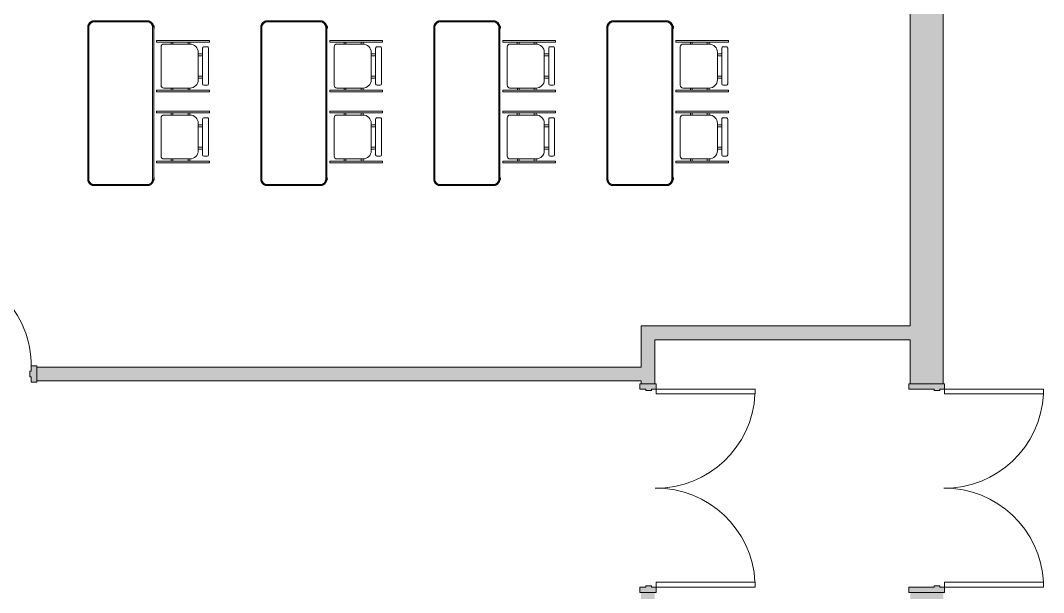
# Model space of a CAD drawing. Header units: inches. Extents: x 75 to 1272, y -971 to -4.
# Drawn here: x 899.1 to 1271.5, y -525.2 to -317 of the extents above; entities that cross this region are included whole.
import ezdxf

# ---------------------------------------------------------------- set-up
doc = ezdxf.new("R2010")
doc.units = ezdxf.units.IN
doc.header["$MEASUREMENT"] = 0
for name, color, linetype, lineweight in [('A-DOOR', 31, 'Continuous', 9), ('A-DOOR-FRAM', 31, 'Continuous', 9), ('A-WALL', 113, 'Continuous', 9), ('A-WALL-PATT', 111, 'Continuous', 9), ('I-FURN', 30, 'Continuous', 9), ('I-WALL', 2, 'Continuous', 9)]:
    doc.layers.add(name, color=color, linetype=linetype, lineweight=lineweight)

# ---------------------------------------------------------------- blocks, each defined once
blk = doc.blocks.new('Door-Single_CE_ - WD Door-2_ WD Frame-5155744-LEVEL 1')
at = {"layer": 'A-DOOR-FRAM'}
h = blk.add_hatch(color=253, dxfattribs=at)
h.paths.add_polyline_path([(-18, 3), (-20, 3), (-20, -3), (-18, -3), (-18, -1), (-17.5, -1), (-17.5, 1), (-18, 1)])
h.paths.add_polyline_path([(18, 3), (18, 1), (17.5, 1), (17.5, -1), (18, -1), (18, -3), (20, -3), (20, 3)])
at = {"layer": 'A-DOOR', "color": 8, "lineweight": 15}
for p, q in [((16, -39), (16, -3)), ((18, -3), (16, -3)), ((18, -3), (18, -39)), ((18, -39), (16, -39))]:
    blk.add_line(p, q, dxfattribs=at)
at = {"layer": 'A-DOOR', "color": 253}
blk.add_arc((18, -3), 36, 179.5, 270, dxfattribs=at)
blk.add_arc((18, -3), 36, 179.5, 270, dxfattribs=at)
blk.add_arc((18, -3), 36, 179.5, 270, dxfattribs=at)
blk.add_arc((18, -3), 36, 179.5, 270, dxfattribs=at)
at = {"layer": 'A-DOOR-FRAM', "color": 8, "lineweight": 15}
for p, q in [((-20, 3), (-18, 3)), ((-20, -3), (-20, 3)), ((-18, 3), (-18, 1)), ((-18, 1), (-17.5, 1)), ((-17.5, 1), (-17.5, -1)), ((17.5, 1), (18, 1)), ((17.5, -1), (17.5, 1)), ((18, 3), (20, 3)), ((18, 1), (18, 3)), ((20, 3), (20, -3)), ((-18, -3), (-20, -3)), ((-18, -1), (-18, -3)), ((-17.5, -1), (-18, -1)), ((18, -1), (17.5, -1)), ((18, -3), (18, -1)), ((20, -3), (18, -3))]:
    blk.add_line(p, q, dxfattribs=at)
blk = doc.blocks.new('Door-Double_CE_ - HM Door-2_ HM Frame-V3-LEVEL 1')
at = {"layer": 'A-DOOR-FRAM'}
h = blk.add_hatch(color=253, dxfattribs=at)
h.paths.add_polyline_path([(38, 3), (36, 3), (36, 1.25), (35.5, 1.25), (35.5, -0.75), (36, -0.75), (36, -3), (38, -3), (38, 1.25)])
h.paths.add_polyline_path([(-35.5, 1.25), (-36, 1.25), (-36, 3), (-38, 3), (-38, -3), (-36, -3), (-36, -0.75), (-35.5, -0.75)])
at = {"layer": 'A-DOOR', "color": 253}
for p, q in [((-34.25, 39), (-36, 39)), ((-36, 39), (-36, 3)), ((-34.25, 3), (-34.25, 39)), ((36, 39), (34.25, 39)), ((34.25, 39), (34.25, 3)), ((36, 3), (36, 39)), ((-36, 3), (-34.25, 3)), ((34.25, 3), (36, 3))]:
    blk.add_line(p, q, dxfattribs=at)
for centre, start, end in [((-36, 3), 359.5, 87.1966), ((36, 3), 92.79, 180.5)]:
    blk.add_arc(centre, 36, start, end, dxfattribs=at)
at = {"layer": 'A-DOOR-FRAM', "color": 8, "lineweight": 15}
for p, q in [((-36, 3), (-38, 3)), ((-38, 3), (-38, -3)), ((-36, 1.25), (-36, 3)), ((-35.5, 1.25), (-36, 1.25)), ((-35.5, -0.75), (-35.5, 1.25)), ((36, 1.25), (35.5, 1.25)), ((35.5, 1.25), (35.5, -0.75)), ((38, 3), (36, 3)), ((36, 3), (36, 1.25)), ((38, -3), (38, 3)), ((-38, -3), (-36, -3)), ((-36, -3), (-36, -0.75)), ((-36, -0.75), (-35.5, -0.75)), ((35.5, -0.75), (36, -0.75)), ((36, -0.75), (36, -3)), ((36, -3), (38, -3))]:
    blk.add_line(p, q, dxfattribs=at)
blk = doc.blocks.new('Door-Double_CE_ - HM Door-2_ HM Frame-5149551-LEVEL 1')
at = {"layer": 'A-DOOR-FRAM'}
h = blk.add_hatch(color=253, dxfattribs=at)
h.paths.add_polyline_path([(38, 6.5), (36, 6.5), (36, 4.75), (35.5, 4.75), (35.5, 2.75), (36, 2.75), (36, -6.5), (38, -6.5), (38, 4.75)])
h.paths.add_polyline_path([(-38, 6.5), (-38, -6.5), (-36, -6.5), (-36, 2.75), (-35.5, 2.75), (-35.5, 4.75), (-36, 4.75), (-36, 6.5)])
at = {"layer": 'A-DOOR', "color": 253}
for p, q in [((-34.25, 42.5), (-36, 42.5)), ((-36, 42.5), (-36, 6.5)), ((-34.25, 6.5), (-34.25, 42.5)), ((36, 42.5), (34.25, 42.5)), ((34.25, 42.5), (34.25, 6.5)), ((36, 6.5), (36, 42.5)), ((-36, 6.5), (-34.25, 6.5)), ((34.25, 6.5), (36, 6.5))]:
    blk.add_line(p, q, dxfattribs=at)
for centre, start, end in [((-36, 6.5), 359.5, 87.1966), ((36, 6.5), 92.79, 180.5)]:
    blk.add_arc(centre, 36, start, end, dxfattribs=at)
at = {"layer": 'A-DOOR-FRAM', "color": 8, "lineweight": 15}
for p, q in [((-36, 6.5), (-38, 6.5)), ((-38, 6.5), (-38, -6.5)), ((-36, 4.75), (-36, 6.5)), ((-35.5, 4.75), (-36, 4.75)), ((-35.5, 2.75), (-35.5, 4.75)), ((36, 4.75), (35.5, 4.75)), ((35.5, 4.75), (35.5, 2.75)), ((38, 6.5), (36, 6.5)), ((36, 6.5), (36, 4.75)), ((38, -6.5), (38, 6.5)), ((-36, -6.5), (-36, 2.75)), ((-36, 2.75), (-35.5, 2.75)), ((35.5, 2.75), (36, 2.75)), ((36, 2.75), (36, -6.5)), ((-38, -6.5), (-36, -6.5)), ((36, -6.5), (38, -6.5))]:
    blk.add_line(p, q, dxfattribs=at)
blk = doc.blocks.new('Table_Training_FlipNestCaster_CE_ - 60_ x 24_-2787681-LEVEL 1')
at = {"layer": 'I-FURN', "color": 254}
for p, q in [((27.63, 12), (-27.62, 12)), ((-27.62, 11.63), (27.63, 11.63)), ((27.63, 11.63), (-27.62, 11.63)), ((-30, 9.63), (-30, -9.63)), ((-29.62, -9.63), (-29.62, 9.63)), ((-29.62, 9.63), (-29.62, -9.63)), ((29.63, 9.63), (29.63, -9.63)), ((29.63, -9.63), (29.63, 9.63)), ((30, -9.63), (30, 9.63)), ((27.63, -11.63), (-27.62, -11.63)), ((-27.62, -11.63), (27.63, -11.63)), ((-27.62, -12), (27.63, -12))]:
    blk.add_line(p, q, dxfattribs=at)
at = {"layer": 'I-FURN', "color": 254, "flags": 128}
for points in [[(-27.62, 12), (-27.72, 12), (-27.81, 11.99), (-27.91, 11.98), (-28, 11.97), (-28.1, 11.95), (-28.19, 11.93), (-28.28, 11.91), (-28.37, 11.88), (-28.46, 11.85), (-28.55, 11.81), (-28.64, 11.77), (-28.72, 11.73), (-28.81, 11.69), (-28.89, 11.64), (-28.97, 11.59), (-29.04, 11.53), (-29.12, 11.47), (-29.19, 11.41), (-29.26, 11.35), (-29.33, 11.28), (-29.39, 11.21), (-29.46, 11.14), (-29.52, 11.06), (-29.57, 10.99), (-29.62, 10.91), (-29.67, 10.83), (-29.72, 10.74), (-29.76, 10.66), (-29.8, 10.57), (-29.84, 10.49), (-29.87, 10.4), (-29.9, 10.31), (-29.93, 10.21), (-29.95, 10.12), (-29.97, 10.03), (-29.98, 9.93), (-29.99, 9.84), (-30, 9.75), (-30, 9.65), (-30, 9.63)], [(30, 9.63), (30, 9.72), (29.99, 9.81), (29.98, 9.91), (29.97, 10), (29.95, 10.1), (29.93, 10.19), (29.91, 10.28), (29.88, 10.37), (29.85, 10.46), (29.81, 10.55), (29.77, 10.64), (29.73, 10.72), (29.69, 10.81), (29.64, 10.89), (29.59, 10.97), (29.53, 11.04), (29.47, 11.12), (29.41, 11.19), (29.35, 11.26), (29.28, 11.33), (29.21, 11.39), (29.14, 11.46), (29.06, 11.52), (28.99, 11.57), (28.91, 11.62), (28.83, 11.67), (28.74, 11.72), (28.66, 11.76), (28.57, 11.8), (28.49, 11.84), (28.4, 11.87), (28.31, 11.9), (28.21, 11.93), (28.12, 11.95), (28.03, 11.97), (27.93, 11.98), (27.84, 11.99), (27.75, 12), (27.65, 12), (27.63, 12)], [(-30, -9.63), (-30, -9.72), (-29.99, -9.81), (-29.98, -9.91), (-29.97, -10), (-29.95, -10.1), (-29.93, -10.19), (-29.91, -10.28), (-29.88, -10.37), (-29.85, -10.46), (-29.81, -10.55), (-29.77, -10.64), (-29.73, -10.72), (-29.69, -10.81), (-29.64, -10.89), (-29.59, -10.97), (-29.53, -11.04), (-29.47, -11.12), (-29.41, -11.19), (-29.35, -11.26), (-29.28, -11.33), (-29.21, -11.39), (-29.14, -11.46), (-29.06, -11.52), (-28.99, -11.57), (-28.91, -11.62), (-28.83, -11.67), (-28.74, -11.72), (-28.66, -11.76), (-28.57, -11.8), (-28.49, -11.84), (-28.4, -11.87), (-28.31, -11.9), (-28.21, -11.93), (-28.12, -11.95), (-28.03, -11.97), (-27.93, -11.98), (-27.84, -11.99), (-27.75, -12), (-27.65, -12), (-27.62, -12)], [(27.63, -12), (27.72, -12), (27.81, -11.99), (27.91, -11.98), (28, -11.97), (28.1, -11.95), (28.19, -11.93), (28.28, -11.91), (28.37, -11.88), (28.46, -11.85), (28.55, -11.81), (28.64, -11.77), (28.72, -11.73), (28.81, -11.69), (28.89, -11.64), (28.97, -11.59), (29.04, -11.53), (29.12, -11.47), (29.19, -11.41), (29.26, -11.35), (29.33, -11.28), (29.39, -11.21), (29.46, -11.14), (29.52, -11.06), (29.57, -10.99), (29.62, -10.91), (29.67, -10.83), (29.72, -10.74), (29.76, -10.66), (29.8, -10.57), (29.84, -10.49), (29.87, -10.4), (29.9, -10.31), (29.93, -10.21), (29.95, -10.12), (29.97, -10.03), (29.98, -9.93), (29.99, -9.84), (30, -9.75), (30, -9.65), (30, -9.63)]]:
    blk.add_lwpolyline(points, dxfattribs=at)
at = {"layer": 'I-FURN', "color": 254}
for centre, start, end in [((-27.62, 9.63), 90, 180), ((-27.62, 9.63), 110.0287, 159.9713), ((-27.62, 9.63), 90, 108.099), ((27.63, 9.63), 360, 90), ((27.63, 9.63), 72.0786, 90), ((27.63, 9.63), 20.0287, 69.9713), ((-27.62, 9.63), 162.0786, 180), ((27.63, 9.63), 360, 18.099), ((-27.62, -9.63), 180, 270), ((-27.62, -9.63), 180, 198.099), ((-27.62, -9.63), 200.0287, 249.9713), ((27.63, -9.63), 270, 360), ((27.63, -9.63), 290.0287, 339.9713), ((27.63, -9.63), 342.0786, 360), ((-27.62, -9.63), 252.0786, 270), ((27.63, -9.63), 270, 288.099)]:
    blk.add_arc(centre, 2, start, end, dxfattribs=at)
for points, knots in [([(-27.64, 12.24), (-27.71, 12.24), (-27.86, 12.22), (-28.04, 12.15), (-28.17, 12.06), (-28.26, 11.99), (-28.33, 11.9), (-28.37, 11.84), (-28.39, 11.81)], [0, 0, 0, 0, 0.0833333, 0.1666667, 0.2083333, 0.25, 0.2916667, 0.3333333, 0.3333333, 0.3333333, 0.3333333]), ([(-27.03, 12), (-27.05, 12.02), (-27.11, 12.07), (-27.23, 12.15), (-27.41, 12.22), (-27.56, 12.24), (-27.64, 12.24)], [0.7554014, 0.7554014, 0.7554014, 0.7554014, 0.7916667, 0.8333333, 0.9166667, 1, 1, 1, 1]), ([(27.48, 12.22), (27.4, 12.22), (27.25, 12.2), (27.07, 12.13), (26.96, 12.05), (26.91, 12.01), (26.89, 12)], [0, 0, 0, 0, 0.0833333, 0.1666667, 0.2083333, 0.2321968, 0.2321968, 0.2321968, 0.2321968]), ([(28.18, 11.86), (28.18, 11.87), (28.15, 11.9), (28.1, 11.97), (28.01, 12.04), (27.88, 12.13), (27.71, 12.2), (27.55, 12.22), (27.48, 12.22)], [0.6996779, 0.6996779, 0.6996779, 0.6996779, 0.7083333, 0.75, 0.7916667, 0.8333333, 0.9166667, 1, 1, 1, 1])]:
    blk.add_open_spline(points, degree=3, knots=knots, dxfattribs=at)
blk = doc.blocks.new('Table_Training_FlipNestCaster_CE_ - 60_ x 24_-V6-LEVEL 1')
at = {"layer": 'I-FURN', "color": 254}
for p, q in [((27.63, 12), (-27.62, 12)), ((-27.62, 11.63), (27.63, 11.63)), ((27.63, 11.63), (-27.62, 11.63)), ((-30, 9.63), (-30, -9.63)), ((-29.62, -9.63), (-29.62, 9.63)), ((-29.62, 9.63), (-29.62, -9.63)), ((29.63, 9.63), (29.63, -9.63)), ((29.63, -9.63), (29.63, 9.63)), ((30, -9.63), (30, 9.63)), ((27.63, -11.63), (-27.62, -11.63)), ((-27.62, -11.63), (27.63, -11.63)), ((-27.62, -12), (27.63, -12))]:
    blk.add_line(p, q, dxfattribs=at)
at = {"layer": 'I-FURN', "color": 254, "flags": 128}
for points in [[(-27.62, 12), (-27.72, 12), (-27.81, 11.99), (-27.91, 11.98), (-28, 11.97), (-28.1, 11.95), (-28.19, 11.93), (-28.28, 11.91), (-28.37, 11.88), (-28.46, 11.85), (-28.55, 11.81), (-28.64, 11.77), (-28.72, 11.73), (-28.81, 11.69), (-28.89, 11.64), (-28.97, 11.59), (-29.04, 11.53), (-29.12, 11.47), (-29.19, 11.41), (-29.26, 11.35), (-29.33, 11.28), (-29.39, 11.21), (-29.46, 11.14), (-29.52, 11.06), (-29.57, 10.99), (-29.62, 10.91), (-29.67, 10.83), (-29.72, 10.74), (-29.76, 10.66), (-29.8, 10.57), (-29.84, 10.49), (-29.87, 10.4), (-29.9, 10.31), (-29.93, 10.21), (-29.95, 10.12), (-29.97, 10.03), (-29.98, 9.93), (-29.99, 9.84), (-30, 9.75), (-30, 9.65), (-30, 9.63)], [(30, 9.63), (30, 9.72), (29.99, 9.81), (29.98, 9.91), (29.97, 10), (29.95, 10.1), (29.93, 10.19), (29.91, 10.28), (29.88, 10.37), (29.85, 10.46), (29.81, 10.55), (29.77, 10.64), (29.73, 10.72), (29.69, 10.81), (29.64, 10.89), (29.59, 10.97), (29.53, 11.04), (29.47, 11.12), (29.41, 11.19), (29.35, 11.26), (29.28, 11.33), (29.21, 11.39), (29.14, 11.46), (29.06, 11.52), (28.99, 11.57), (28.91, 11.62), (28.83, 11.67), (28.74, 11.72), (28.66, 11.76), (28.57, 11.8), (28.49, 11.84), (28.4, 11.87), (28.31, 11.9), (28.21, 11.93), (28.12, 11.95), (28.03, 11.97), (27.93, 11.98), (27.84, 11.99), (27.75, 12), (27.65, 12), (27.63, 12)], [(-30, -9.63), (-30, -9.72), (-29.99, -9.81), (-29.98, -9.91), (-29.97, -10), (-29.95, -10.1), (-29.93, -10.19), (-29.91, -10.28), (-29.88, -10.37), (-29.85, -10.46), (-29.81, -10.55), (-29.77, -10.64), (-29.73, -10.72), (-29.69, -10.81), (-29.64, -10.89), (-29.59, -10.97), (-29.53, -11.04), (-29.47, -11.12), (-29.41, -11.19), (-29.35, -11.26), (-29.28, -11.33), (-29.21, -11.39), (-29.14, -11.46), (-29.06, -11.52), (-28.99, -11.57), (-28.91, -11.62), (-28.83, -11.67), (-28.74, -11.72), (-28.66, -11.76), (-28.57, -11.8), (-28.49, -11.84), (-28.4, -11.87), (-28.31, -11.9), (-28.21, -11.93), (-28.12, -11.95), (-28.03, -11.97), (-27.93, -11.98), (-27.84, -11.99), (-27.75, -12), (-27.65, -12), (-27.62, -12)], [(27.63, -12), (27.72, -12), (27.81, -11.99), (27.91, -11.98), (28, -11.97), (28.1, -11.95), (28.19, -11.93), (28.28, -11.91), (28.37, -11.88), (28.46, -11.85), (28.55, -11.81), (28.64, -11.77), (28.72, -11.73), (28.81, -11.69), (28.89, -11.64), (28.97, -11.59), (29.04, -11.53), (29.12, -11.47), (29.19, -11.41), (29.26, -11.35), (29.33, -11.28), (29.39, -11.21), (29.46, -11.14), (29.52, -11.06), (29.57, -10.99), (29.62, -10.91), (29.67, -10.83), (29.72, -10.74), (29.76, -10.66), (29.8, -10.57), (29.84, -10.49), (29.87, -10.4), (29.9, -10.31), (29.93, -10.21), (29.95, -10.12), (29.97, -10.03), (29.98, -9.93), (29.99, -9.84), (30, -9.75), (30, -9.65), (30, -9.63)]]:
    blk.add_lwpolyline(points, dxfattribs=at)
at = {"layer": 'I-FURN', "color": 254}
for centre, start, end in [((-27.62, 9.63), 90, 180), ((-27.62, 9.63), 110.0287, 159.9713), ((-27.62, 9.63), 90, 108.099), ((27.63, 9.63), 360, 90), ((27.63, 9.63), 72.0786, 90), ((27.63, 9.63), 20.0287, 69.9713), ((-27.62, 9.63), 162.0786, 180), ((27.63, 9.63), 360, 18.099), ((-27.62, -9.63), 180, 270), ((-27.62, -9.63), 180, 198.099), ((-27.62, -9.63), 200.0287, 204.9713), ((-27.62, -9.63), 207.264, 249.9713), ((27.63, -9.63), 270, 360), ((27.63, -9.63), 290.0287, 332.736), ((27.63, -9.63), 335.0287, 339.9713), ((27.63, -9.63), 342.0786, 360), ((-27.62, -9.63), 252.0786, 270), ((27.63, -9.63), 270, 288.099)]:
    blk.add_arc(centre, 2, start, end, dxfattribs=at)
for points, knots in [([(-27.64, 12.24), (-27.71, 12.24), (-27.86, 12.22), (-28.04, 12.15), (-28.17, 12.06), (-28.26, 11.99), (-28.33, 11.9), (-28.37, 11.84), (-28.39, 11.81)], [0, 0, 0, 0, 0.0833333, 0.1666667, 0.2083333, 0.25, 0.2916667, 0.3333333, 0.3333333, 0.3333333, 0.3333333]), ([(-27.03, 12), (-27.05, 12.02), (-27.11, 12.07), (-27.23, 12.15), (-27.41, 12.22), (-27.56, 12.24), (-27.64, 12.24)], [0.7554014, 0.7554014, 0.7554014, 0.7554014, 0.7916667, 0.8333333, 0.9166667, 1, 1, 1, 1]), ([(27.48, 12.22), (27.4, 12.22), (27.25, 12.2), (27.07, 12.13), (26.96, 12.05), (26.91, 12.01), (26.89, 12)], [0, 0, 0, 0, 0.0833333, 0.1666667, 0.2083333, 0.2321968, 0.2321968, 0.2321968, 0.2321968]), ([(28.18, 11.86), (28.18, 11.87), (28.15, 11.9), (28.1, 11.97), (28.01, 12.04), (27.88, 12.13), (27.71, 12.2), (27.55, 12.22), (27.48, 12.22)], [0.6996779, 0.6996779, 0.6996779, 0.6996779, 0.7083333, 0.75, 0.7916667, 0.8333333, 0.9166667, 1, 1, 1, 1])]:
    blk.add_open_spline(points, degree=3, knots=knots, dxfattribs=at)
blk = doc.blocks.new('Chair-Stacking - Chair-Stacking-5181166-LEVEL 1')
at = {"layer": 'I-FURN', "color": 254}
for p, q in [((-16.4, 13.91), (-16.4, -5.29)), ((-15.8, 13.91), (-16.4, 13.91)), ((-15.8, -5.29), (-15.8, 13.91)), ((-15.05, 11.29), (-15.05, 1.79)), ((-14.05, 12.29), (-0.05, 12.29)), ((0.95, 11.29), (0.95, 1.79)), ((1.7, 13.91), (2.31, 13.91)), ((1.7, -5.29), (1.7, 13.91)), ((2.31, 13.91), (2.31, -5.29)), ((-15.05, 8.6), (-15.8, 8.6)), ((-15.8, 8), (-15.8, 8.6)), ((-15.05, 8), (-15.8, 8)), ((-15.05, 8), (-15.05, 8.6)), ((0.95, 8), (0.95, 8.63)), ((0.95, 8.63), (1.7, 8.63)), ((0.95, 8), (1.7, 8)), ((1.7, 8), (1.7, 8.63)), ((-15.05, 2.46), (-15.8, 2.46)), ((-15.8, 1.79), (-15.8, 2.46)), ((-15.05, 1.79), (-15.8, 1.79)), ((-15.05, 1.79), (-15.05, 2.46)), ((0.95, 1.79), (0.95, 2.46)), ((0.95, 2.46), (1.7, 2.46)), ((0.95, 1.79), (1.7, 1.79)), ((1.7, 1.79), (1.7, 2.46)), ((-14.05, -3.31), (-14.05, -4.47)), ((-13.55, -2.81), (-0.55, -2.81)), ((-12.05, -1.21), (-2.05, -1.21)), ((-11.46, -1.21), (-10.74, -1.21)), ((-11.46, -1.21), (-11.46, -2.81)), ((-10.74, -1.21), (-10.74, -2.81)), ((-2.63, -1.21), (-3.34, -1.21)), ((-3.34, -1.21), (-3.34, -2.81)), ((-2.63, -1.21), (-2.63, -2.81)), ((-0.05, -3.31), (-0.05, -4.47)), ((-16.4, -5.29), (-15.8, -5.29)), ((-13.55, -4.97), (-0.55, -4.97)), ((2.31, -5.29), (1.7, -5.29))]:
    blk.add_line(p, q, dxfattribs=at)
for centre, radius, start, end in [((-14.05, 11.29), 1, 90, 180), ((-0.05, 11.29), 1, 360, 90), ((-12.05, 1.79), 3, 180, 270), ((-2.05, 1.79), 3, 270, 0), ((-13.55, -3.31), 0.5, 90, 180), ((-0.55, -3.31), 0.5, 360, 90), ((-13.55, -4.47), 0.5, 180, 270), ((-0.55, -4.47), 0.5, 270, 0)]:
    blk.add_arc(centre, radius, start, end, dxfattribs=at)

msp = doc.modelspace()

# ---------------------------------------------------------------- hatches: boundary and pattern name
at = {"layer": 'A-WALL-PATT'}
h = msp.add_hatch(color=253, dxfattribs=at)
h.paths.add_polyline_path([(1223.01, -934.17), (1235.01, -934.17), (1235.01, -895.17), (1223.01, -895.17), (1223.01, -922.17)])
h.paths.add_polyline_path([(1223.01, -839.17), (1235.01, -839.17), (1235.01, -731.19), (1223.01, -731.19), (1223.01, -753.13)])
h.paths.add_polyline_path([(1223.01, -675.19), (1235.01, -675.19), (1235.01, -525.17), (1223.01, -525.17), (1223.01, -620.15)])
h.paths.add_polyline_path([(1223.01, -449.17), (1235.01, -449.17), (1235.01, -299.15), (1223.01, -299.15), (1223.01, -433.17)])
h.paths.add_polyline_path([(1223.01, -243.15), (1235.01, -243.15), (1235.01, -135.17), (1223.01, -135.17), (1223.01, -221.2)])
h.paths.add_polyline_path([(1223.01, -79.17), (1235.01, -79.17), (1235.01, -52.17), (1223.01, -52.17)])
h = msp.add_hatch(color=253, dxfattribs=at)
h.paths.add_polyline_path([(1125.01, -541.17), (1130.01, -541.17), (1130.01, -525.17), (1125.01, -525.17), (1125.01, -531.17)])
h.paths.add_polyline_path([(1130.01, -449.17), (1130.01, -428.17), (1125.01, -428.17), (1125.01, -449.17)])
msp.add_hatch(color=253, dxfattribs=at).paths.add_polyline_path([(1223.01, -433.17), (1223.01, -428.17), (1130.01, -428.17), (1130.01, -433.17), (1166.78, -433.17)])
h = msp.add_hatch(color=253, dxfattribs=at)
h.paths.add_polyline_path([(1125.01, -448.17), (1125.01, -443.17), (905.01, -443.17), (905.01, -448.17), (1084.48, -448.17)])
h.paths.add_polyline_path([(865.01, -448.17), (865.01, -443.17), (859.01, -443.17), (859.01, -448.17)])

# ---------------------------------------------------------------- linework, layer by layer
at = {"layer": 'A-WALL', "color": 8, "lineweight": 15}
for p, q in [((1223.01, -299.15), (1223.01, -428.17)), ((1235.01, -449.17), (1235.01, -299.15)), ((1223.01, -433.17), (1223.01, -449.17)), ((1223.01, -449.17), (1235.01, -449.17))]:
    msp.add_line(p, q, dxfattribs=at)
at = {"layer": 'I-WALL', "color": 8, "lineweight": 15}
for p, q in [((1223.01, -428.17), (1125.01, -428.17)), ((1125.01, -428.17), (1125.01, -443.17)), ((1130.01, -433.17), (1223.01, -433.17)), ((1130.01, -449.17), (1130.01, -433.17)), ((1125.01, -443.17), (905.01, -443.17)), ((905.01, -443.17), (905.01, -448.17)), ((905.01, -448.17), (1125.01, -448.17)), ((1125.01, -448.17), (1125.01, -449.17)), ((1125.01, -449.17), (1130.01, -449.17))]:
    msp.add_line(p, q, dxfattribs=at)

# ---------------------------------------------------------------- block references
at = {"layer": 'A-DOOR', "color": 253}
for name, p, rotation in [('Door-Single_CE_ - WD Door-2_ WD Frame-5155744-LEVEL 1', (885.01, -445.67), 180), ('Door-Double_CE_ - HM Door-2_ HM Frame-V3-LEVEL 1', (1127.51, -487.17), 269.9999999999998), ('Door-Double_CE_ - HM Door-2_ HM Frame-5149551-LEVEL 1', (1229.01, -487.17), 270.0000000000005)]:
    msp.add_blockref(name, p, dxfattribs=dict(at, rotation=rotation))
at = {"layer": 'I-FURN', "color": 254, "rotation": 269.9999999999998}
for name, p in [('Table_Training_FlipNestCaster_CE_ - 60_ x 24_-V6-LEVEL 1', (935.58, -347.11)), ('Table_Training_FlipNestCaster_CE_ - 60_ x 24_-2787681-LEVEL 1', (998.58, -347.11)), ('Table_Training_FlipNestCaster_CE_ - 60_ x 24_-2787681-LEVEL 1', (1061.58, -347.11)), ('Table_Training_FlipNestCaster_CE_ - 60_ x 24_-2787681-LEVEL 1', (1124.58, -347.11))]:
    msp.add_blockref(name, p, dxfattribs=at)
at = {"layer": 'I-FURN', "color": 7, "rotation": 89.99999999999943}
for p in [(962.58, -326.54), (1025.58, -326.54), (1088.58, -326.54), (1151.58, -326.54), (962.58, -352.35), (1025.58, -352.35), (1088.58, -352.35), (1151.58, -352.35)]:
    msp.add_blockref('Chair-Stacking - Chair-Stacking-5181166-LEVEL 1', p, dxfattribs=at)

doc.saveas('drawing.dxf')
